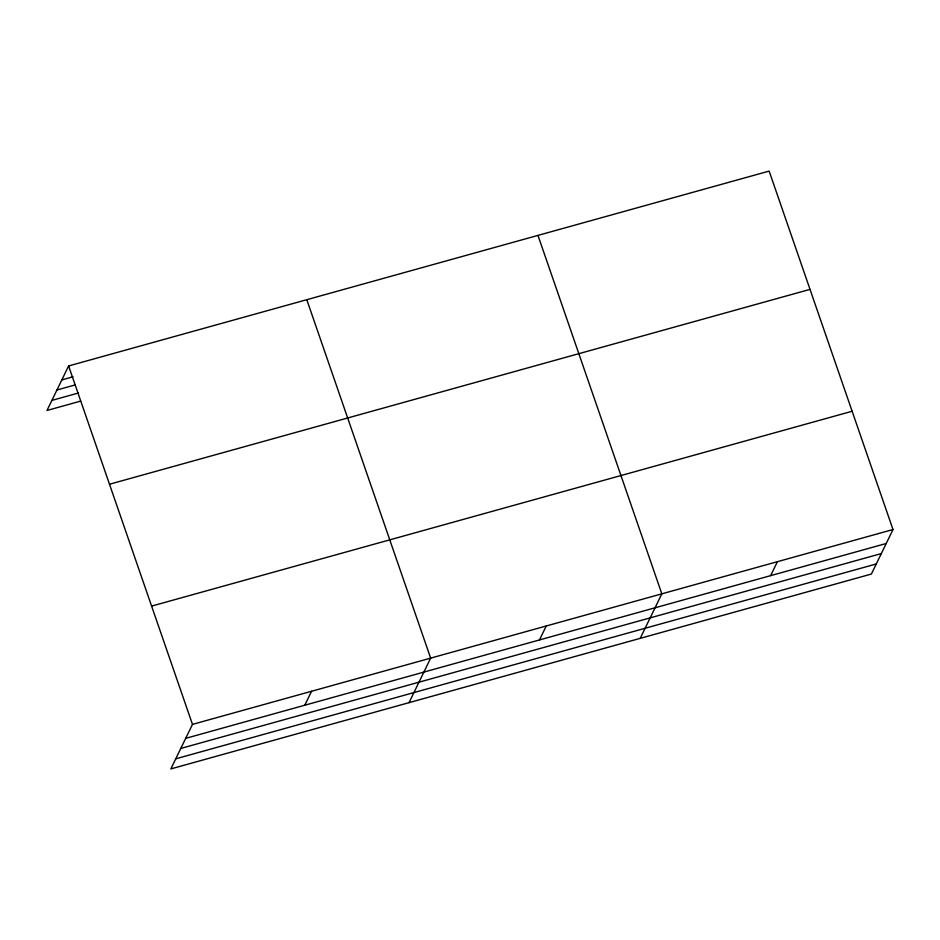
<?xml version="1.0" encoding="UTF-8"?>
<svg xmlns="http://www.w3.org/2000/svg" width="940" height="940" viewBox="0 0 940 940"><rect width="100%" height="100%" fill="white"/><g stroke="black" fill="none" stroke-linecap="round" stroke-linejoin="round"><path stroke-width="1.41" d="M68.62 365.954L192.477 724.388L170.857 768.908L871.38 574.046L893 529.537L769.143 171.092L68.62 365.954L47 410.463L80.629 401.11M304.783 705.223L311.563 691.264M409.041 702.65L430.649 658.141L306.793 299.696M539.466 639.952L546.234 625.993M640.211 638.354L661.831 593.833L537.962 235.4M770.636 575.644L777.415 561.685M61.84 379.913L73.05 376.787M56.941 389.994L75.153 384.93M51.9 400.381L78.513 392.979M109.487 484.241L810.01 289.379M151.599 606.1L852.122 411.25M192.477 724.388L893 529.537M185.697 738.346L886.22 543.496M180.797 748.44L881.32 553.578M175.757 758.827L876.28 563.965"/></g></svg>
